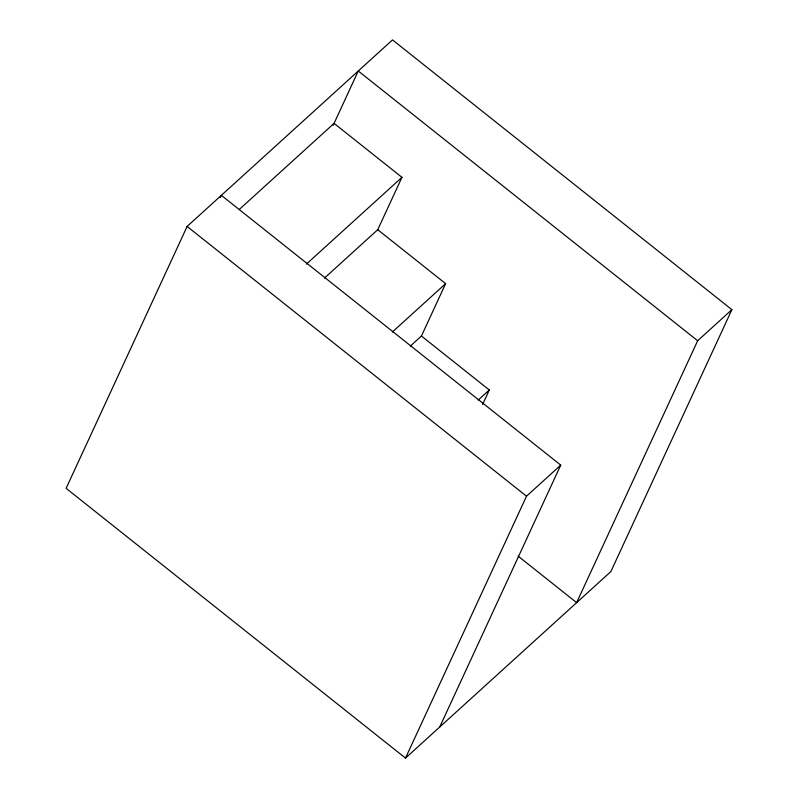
<?xml version="1.0" encoding="UTF-8"?>
<svg xmlns="http://www.w3.org/2000/svg" width="798" height="798" viewBox="0 0 798 798"><rect width="100%" height="100%" fill="white"/><g stroke="black" fill="none" stroke-linecap="round" stroke-linejoin="round"><path stroke-width="1.2" d="M187.121 226.442L66.114 488.336L405.494 758.1L610.879 571.558L731.886 309.664L392.506 39.9L187.121 226.442L526.51 496.206L405.494 758.1M220.308 197.605L221.355 195.35L560.735 465.114L439.728 727.008M333.235 125.176L358.272 70.992L697.661 340.756L576.645 602.65L518.131 556.136M324.447 278.113L377.743 229.704L401.953 177.326L334.073 123.371L239.42 209.335M410.391 346.053L421.424 336.028L445.623 283.649L377.743 229.704M482.6 404.476L489.294 389.983L421.424 336.028M306.382 264.128L401.953 177.326M392.327 332.058L445.623 283.649M478.271 399.998L489.294 389.983M526.51 496.206L560.735 465.114M697.661 340.756L731.886 309.664"/></g></svg>
